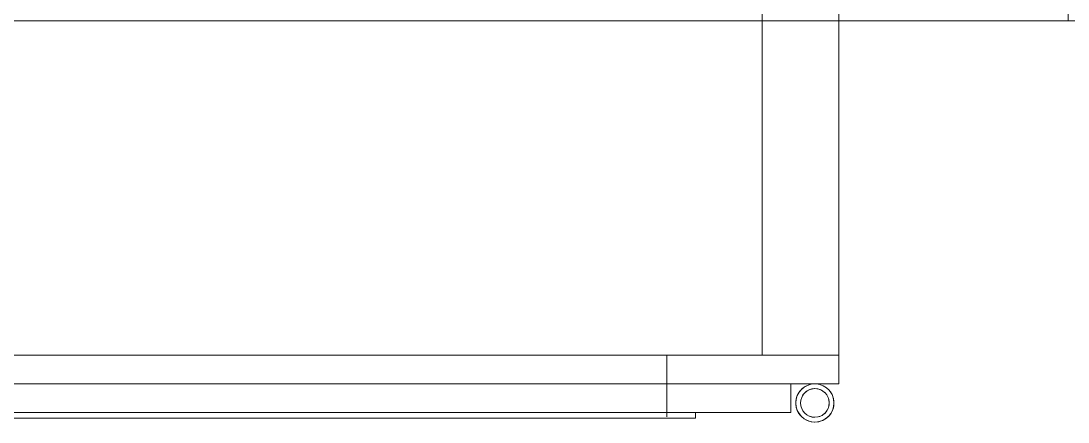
# Model space of a CAD drawing. Header units: millimetres. Extents: x -21807 to 29780, y -1565 to 60640.
# Drawn here: x -15537 to -14989, y 44807 to 45017 of the extents above; entities that cross this region are included whole.
import ezdxf

# ---------------------------------------------------------------- set-up
doc = ezdxf.new("R2010")
doc.units = ezdxf.units.MM
doc.layers.add('A-GLAZ', color=7, linetype='Continuous', lineweight=9, true_color=0x00007f)
doc.layers.add('A-WALL', color=7, linetype='Continuous', lineweight=9)

# ---------------------------------------------------------------- blocks, each defined once
blk = doc.blocks.new('Passbox - KT 500x500x400-V28-MẶT BẰNG PHÂN VÙNG NHIỆT ĐỘ _ ĐỘ ẨM')
at = {"layer": 'A-GLAZ', "color": 254, "lineweight": 13, "true_color": 0xe0e0ef}
for p, q in [((285, 0), (285, -25)), ((285, -25), (285, 0)), ((325, 0), (325, -25)), ((-285, -200), (285, -200)), ((-135, -200), (190, -200)), ((190, -200), (-135, -200)), ((221.82, -200), (190, -200)), ((190, -200), (201.65, -200)), ((201.65, -200), (228.97, -200)), ((235, -200), (221.82, -200)), ((228.97, -200), (233.47, -200)), ((233.47, -200), (235, -200)), ((285, -200), (235, -200)), ((325, -200), (285, -200)), ((285, -200), (325, -200)), ((190, -215), (-135, -215)), ((-135, -215), (190, -215)), ((190, -215), (221.82, -215)), ((235, -215), (190, -215)), ((221.82, -215), (228.97, -215)), ((228.97, -215), (233.47, -215)), ((233.47, -215), (235, -215)), ((300, -215), (235, -215)), ((235, -215), (300, -215)), ((190, -230), (-135, -230)), ((-135, -230), (190, -230)), ((190, -230), (201.65, -230)), ((221.82, -230), (190, -230)), ((201.65, -230), (221.82, -230)), ((221.82, -230), (228.97, -230)), ((232.68, -230), (221.82, -230)), ((228.97, -230), (232.68, -230)), ((233.47, -230), (235, -230)), ((235, -230), (233.47, -230)), ((235, -230), (247.96, -230)), ((247.96, -230), (235.32, -230)), ((-135, -233), (190, -233)), ((190, -233), (-135, -233)), ((190, -233), (201.65, -233)), ((201.65, -233), (190, -233)), ((201.65, -233), (232.68, -233)), ((232.68, -233), (201.65, -233)), ((233.47, -233), (235, -233)), ((235, -233), (233.47, -233)), ((233.62, -233), (235.32, -233))]:
    blk.add_line(p, q, dxfattribs=at)
at = {"layer": 'A-GLAZ', "color": 254, "lineweight": 13, "true_color": 0xcccce5}
for p, q in [((325, 0), (325, -25)), ((285, -25), (285, -200)), ((285, -200), (285, -25)), ((325, -25), (325, -200)), ((235, -232.19), (235, -200)), ((325, -200), (325, -215)), ((-282.63, -215), (300, -215)), ((300, -215), (300, -230)), ((300, -215), (325, -215)), ((-135, -230), (190, -230)), ((250, -230), (190, -230)), ((250, -230), (247.96, -230)), ((247.96, -230), (300, -230)), ((190, -233), (-135, -233)), ((-135, -233), (190, -233)), ((190, -233), (232.68, -233)), ((232.68, -233), (190, -233)), ((233.47, -233), (235, -233)), ((235, -233), (233.47, -233)), ((235.32, -233), (247.96, -233))]:
    blk.add_line(p, q, dxfattribs=at)
at = {"layer": 'A-GLAZ', "color": 9, "lineweight": 13, "true_color": 0xaaaad4}
for p, q in [((325, -25), (325, -200)), ((-325, -200), (325, -200)), ((325, -200), (-325, -200)), ((325, -215), (325, -200)), ((325, -215), (-325, -215)), ((300, -230), (300, -215)), ((300, -230), (-282.63, -230)), ((250, -233), (250, -230)), ((190, -233), (-135, -233)), ((190, -233), (250, -233)), ((247.96, -233), (250, -233))]:
    blk.add_line(p, q, dxfattribs=at)
at = {"layer": 'A-GLAZ', "color": 7, "lineweight": 13, "true_color": 0xf7f7fb}
for p, q in [((235, -200), (-180, -200)), ((-180, -200), (235, -200)), ((233.47, -215), (-178.47, -215)), ((-178.47, -215), (233.47, -215)), ((-145.59, -230), (190, -230)), ((190, -230), (-135, -230)), ((191.06, -230), (201.65, -230)), ((201.71, -230), (191.07, -230)), ((202.63, -230), (212.5, -230)), ((205.53, -230), (202.68, -230)), ((212.7, -230), (205.53, -230)), ((213.35, -230), (221.82, -230)), ((220, -230), (213.54, -230)), ((221.97, -230), (220, -230)), ((222.47, -230), (228.97, -230)), ((229.23, -230), (222.66, -230)), ((229.38, -230), (232.43, -230)), ((232.43, -230), (229.62, -230))]:
    blk.add_line(p, q, dxfattribs=at)
at = {"layer": 'A-GLAZ', "color": 7, "lineweight": 13, "true_color": 0xf3f3f9}
for p, q in [((235, -200), (-180, -200)), ((233.61, -230), (235, -230)), ((235.32, -230), (233.78, -230))]:
    blk.add_line(p, q, dxfattribs=at)
at = {"layer": 'A-GLAZ', "color": 7, "lineweight": 13, "true_color": 0xececf5}
for p, q in [((190, -200), (-135, -200)), ((-135, -200), (190, -200)), ((235, -200), (190, -200)), ((190, -200), (201.65, -200)), ((201.65, -200), (235, -200)), ((285, -200), (235, -200)), ((235, -200), (285, -200)), ((-135, -215), (190, -215)), ((190, -215), (-135, -215)), ((190, -215), (233.47, -215)), ((233.47, -215), (190, -215)), ((-135, -230), (190, -230)), ((190, -230), (-135, -230)), ((191.07, -230), (201.65, -230)), ((201.65, -230), (191.07, -230)), ((202.68, -230), (212.5, -230)), ((212.5, -230), (202.68, -230)), ((213.42, -230), (221.82, -230)), ((221.82, -230), (213.42, -230)), ((222.57, -230), (228.97, -230)), ((228.97, -230), (222.57, -230)), ((229.5, -230), (232.68, -230)), ((232.68, -230), (229.5, -230)), ((233.73, -230), (235, -230)), ((235, -230), (233.73, -230)), ((-135, -233), (190, -233)), ((190, -233), (220, -233)), ((220, -233), (232.43, -233))]:
    blk.add_line(p, q, dxfattribs=at)
at = {"layer": 'A-GLAZ', "color": 9, "lineweight": 13, "true_color": 0xaaaad4}
for radius, start, end in [(10, 0, 180), (10, 135, 180), (10, 135, 180), (10, 135, 180), (7.5, 0, 180), (10, 30, 120), (10, 30, 120), (10, 30, 120), (10, 0, 15), (10, 0, 15), (10, 0, 15), (10, 180, 192.5671), (10, 180, 192.5671), (10, 180, 192.5671), (10, 180, 360), (10, 210, 345), (10, 210, 345), (10, 210, 345), (7.5, 180, 360), (10, 347.4329, 0), (10, 347.4329, 360), (10, 347.4329, 0)]:
    blk.add_arc((312.5, -225), radius, start, end, dxfattribs=at)
at = {"layer": 'A-GLAZ', "color": 254, "lineweight": 13, "true_color": 0xe0e0ef}
for radius, start, end in [(10, 120, 135), (7.5, 120, 150), (7.5, 90, 117.8699), (7.5, 47.1301, 90), (7.5, 165, 180), (7.5, 0, 15), (10, 15, 30), (10, 192.5671, 195), (10, 195, 210), (7.5, 180, 195), (7.5, 195, 196.8891), (7.5, 195, 196.8891), (7.5, 212.1301, 225), (7.5, 315, 330), (7.5, 343.1109, 0), (10, 345, 347.4329), (7.5, 240, 255), (7.5, 255, 270), (7.5, 285, 315)]:
    blk.add_arc((312.5, -225), radius, start, end, dxfattribs=at)
at = {"layer": 'A-GLAZ', "color": 254, "lineweight": 13, "true_color": 0xcccce5}
for radius, start, end in [(10, 120, 135), (10, 120, 135), (7.5, 120, 150), (7.5, 120, 150), (7.5, 47.1301, 117.8699), (7.5, 47.1301, 117.8699), (7.5, 165, 180), (7.5, 165, 180), (7.5, 0, 15), (7.5, 0, 15), (10, 15, 30), (10, 15, 30), (10, 192.5671, 210), (10, 192.5671, 210), (7.5, 180, 195), (7.5, 180, 195), (7.5, 212.1301, 225), (7.5, 212.1301, 225), (7.5, 285, 330), (7.5, 285, 330), (7.5, 343.1109, 360), (7.5, 343.1109, 0), (10, 345, 347.4329), (10, 345, 347.4329), (7.5, 240, 270), (7.5, 240, 270)]:
    blk.add_arc((312.5, -225), radius, start, end, dxfattribs=at)
at = {"layer": 'A-GLAZ', "color": 7, "lineweight": 13, "true_color": 0xf3f3f9}
blk.add_arc((312.5, -225), 7.5, 195, 196.8891, dxfattribs=at)
blk = doc.blocks.new('AK-SGS-M3-A_rvt-1-MẶT BẰNG PHÂN VÙNG NHIỆT ĐỘ _ ĐỘ ẨM')
at = {"layer": 'A-WALL', "color": 254, "lineweight": 13, "true_color": 0xcccccc}
for p, q in [((-15108.59, 45041.94), (-15108.59, 45016.94)), ((-15758.59, 45016.94), (-15108.59, 45016.94)), ((-15108.59, 45016.94), (-14988.59, 45016.94))]:
    blk.add_line(p, q, dxfattribs=at)
at = {"layer": 'A-WALL', "color": 254, "lineweight": 13, "true_color": 0xe0e0e0}
for p, q in [((-15108.59, 45041.94), (-15108.59, 45016.94)), ((-14988.59, 45016.94), (-14988.59, 45041.94)), ((-15108.59, 45016.94), (-15148.59, 45016.94)), ((-14973.59, 45016.94), (-14988.59, 45016.94))]:
    blk.add_line(p, q, dxfattribs=at)
at = {"layer": 'A-WALL', "color": 7, "lineweight": 13, "true_color": 0xececec}
for p, q in [((-14988.59, 45016.94), (-14988.59, 45041.94)), ((-15148.59, 45016.94), (-15718.59, 45016.94)), ((-15148.59, 45016.94), (-15108.59, 45016.94))]:
    blk.add_line(p, q, dxfattribs=at)
at = {"layer": 'A-WALL', "color": 253, "lineweight": 13, "true_color": 0xaaaaaa}
blk.add_line((-16003.59, 45016.94), (-14988.59, 45016.94), dxfattribs=at)
at = {"layer": 'A-WALL', "color": 7, "lineweight": 13, "true_color": 0xf3f3f3}
blk.add_line((-15718.59, 45016.94), (-15148.59, 45016.94), dxfattribs=at)
at = {"layer": 'A-GLAZ', "color": 9, "lineweight": 13, "true_color": 0xaaaad4}
blk.add_blockref('Passbox - KT 500x500x400-V28-MẶT BẰNG PHÂN VÙNG NHIỆT ĐỘ _ ĐỘ ẨM', (-15433.59, 45041.94), dxfattribs=at)

msp = doc.modelspace()

# ---------------------------------------------------------------- block references
at = {"lineweight": 5}
msp.add_blockref('AK-SGS-M3-A_rvt-1-MẶT BẰNG PHÂN VÙNG NHIỆT ĐỘ _ ĐỘ ẨM', (0, 0), dxfattribs=at)

doc.saveas('drawing.dxf')
